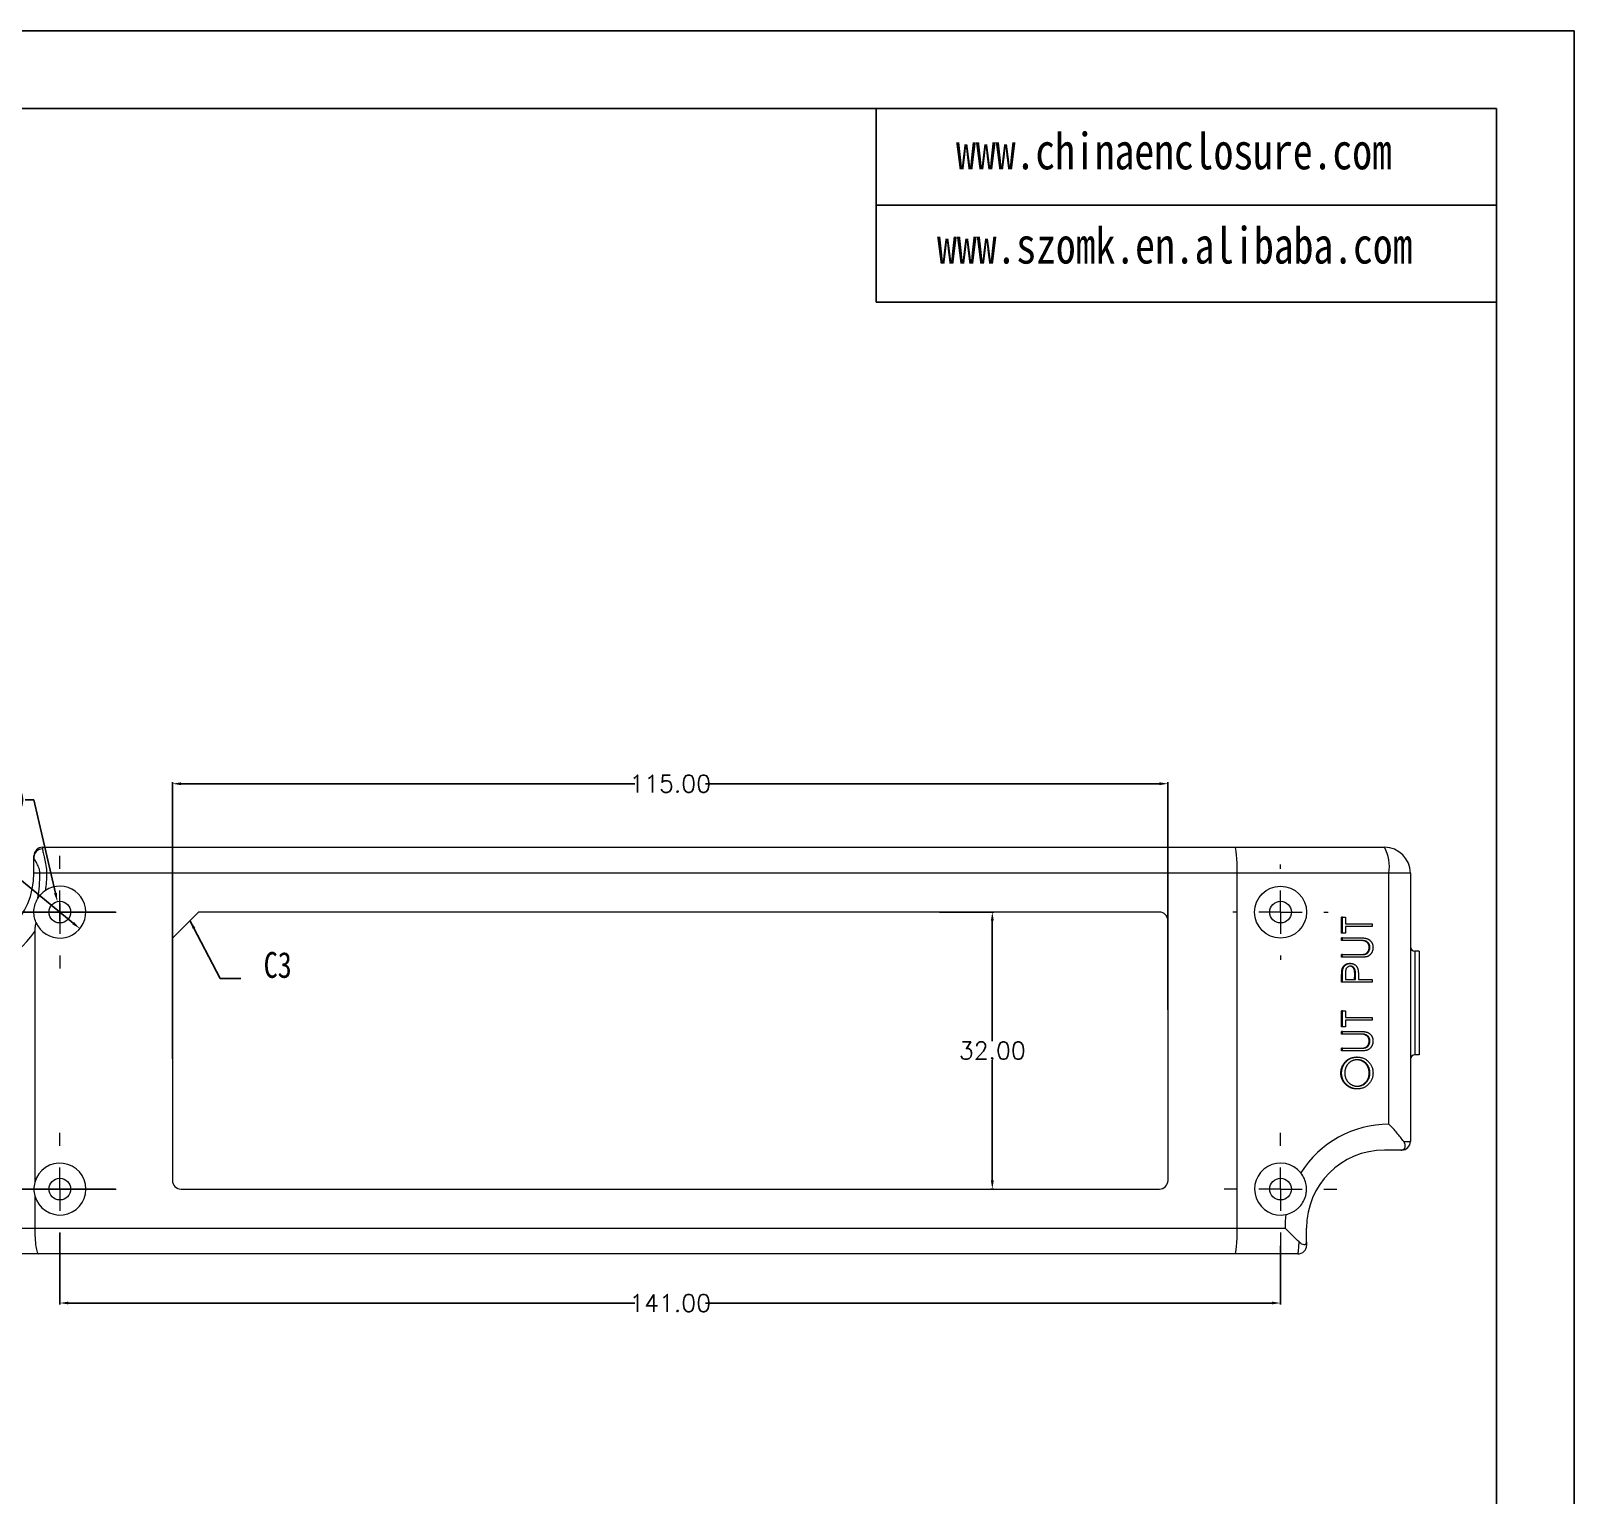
# Model space of a CAD drawing. Header units: inches. Extents: x 1561 to 2692, y 327 to 703.
# Drawn here: x 2514 to 2692.3, y 533.9 to 703.1 of the extents above; entities that cross this region are included whole.
import ezdxf

# ---------------------------------------------------------------- set-up
doc = ezdxf.new("R2010")
doc.units = ezdxf.units.IN
doc.header["$LTSCALE"] = 15
doc.layers.add('文字', color=81, linetype='Continuous')
doc.styles.get("Standard").update_dxf_attribs({"font": 'txt', "bigfont": 'gbcbig.shx'})
doc.styles.add('宋体', font='', dxfattribs={"width": 0.8, "height": 3.5})
doc.styles.get('宋体').set_extended_font_data('SimSun')
doc.dimstyles.new('2.5', dxfattribs={"dimtxt": 2, "dimasz": 1, "dimexe": 0.18, "dimexo": 0.0625, "dimgap": 0.09, "dimtad": 0, "dimtih": 1, "dimtoh": 1, "dimzin": 0, "dimdsep": 46, "dimtxsty": 'Standard', "dimcen": 1, "dimadec": 0, "dimazin": 2, "dimtfac": 1, "dimtofl": 0, "dimtmove": 0, "dimatfit": 3, "dimfxl": 1, "dimtolj": 1, "dimtzin": 0, "dimarcsym": 0})

# ---------------------------------------------------------------- blocks, each defined once
blk = doc.blocks.new('SW_CENTERMARKSYMBOL_8')
at = {"color": 0, "linetype": 'Continuous', "lineweight": 0}
for p, q in [((0, 5), (0, 6.5)), ((0, 0), (0, 2.5)), ((-5, 0), (-6.5, 0)), ((0, 0), (-2.5, 0)), ((0, 0), (0, -2.5)), ((0, 0), (2.5, 0)), ((5, 0), (6.5, 0)), ((0, -5), (0, -6.5))]:
    blk.add_line(p, q, dxfattribs=at)
blk = doc.blocks.new('SW_CENTERMARKSYMBOL_9')
at = {"color": 0, "linetype": 'Continuous', "lineweight": 0}
for p, q in [((0, 5), (0, 6.5)), ((0, 0), (0, 2.5)), ((-5, 0), (-6.5, 0)), ((0, 0), (-2.5, 0)), ((0, 0), (0, -2.5)), ((0, 0), (2.5, 0)), ((5, 0), (6.5, 0)), ((0, -5), (0, -6.5))]:
    blk.add_line(p, q, dxfattribs=at)
blk = doc.blocks.new('SW_CENTERMARKSYMBOL_10')
at = {"color": 0, "linetype": 'Continuous', "lineweight": 0}
for p, q in [((0, 5), (0, 6.5)), ((0, 0), (0, 2.5)), ((-5, 0), (-6.5, 0)), ((0, 0), (-2.5, 0)), ((0, 0), (0, -2.5)), ((0, 0), (2.5, 0)), ((5, 0), (6.5, 0)), ((0, -5), (0, -6.5))]:
    blk.add_line(p, q, dxfattribs=at)
blk = doc.blocks.new('SW_CENTERMARKSYMBOL_11')
at = {"color": 0, "linetype": 'Continuous', "lineweight": 0}
for p, q in [((0, 5), (0, 5.5)), ((0, 0), (0, 2.5)), ((-5, 0), (-5.5, 0)), ((0, 0), (-2.5, 0)), ((0, 0), (0, -2.5)), ((0, 0), (2.5, 0)), ((5, 0), (5.5, 0)), ((0, -5), (0, -5.5))]:
    blk.add_line(p, q, dxfattribs=at)
blk = doc.blocks.new('*D187')
at = {"color": 0, "lineweight": -2}
for p, q in [((2530.38, 584.37), (2530.38, 616.33)), ((2531.38, 616.15), (2583.79, 616.15)), ((2644.38, 616.15), (2591.97, 616.15)), ((2645.38, 590.02), (2645.38, 616.33))]:
    blk.add_line(p, q, dxfattribs=at)
at = {"color": 0}
for points in [[(2531.38, 616.31), (2531.38, 615.98), (2530.38, 616.15)], [(2644.38, 616.31), (2644.38, 615.98), (2645.38, 616.15)]]:
    blk.add_solid(points, dxfattribs=at)
at = {"layer": 'Defpoints', "color": 0}
for p in [(2645.38, 616.15), (2645.38, 589.96), (2530.38, 584.31)]:
    blk.add_point(p, dxfattribs=at)
at = {"color": 0, "insert": (2587.88, 616.15), "char_height": 2, "attachment_point": 5}
blk.add_mtext('\\A1;115.00', dxfattribs=at)
blk = doc.blocks.new('*D188')
at = {"color": 0, "lineweight": -2}
for p, q in [((2619, 601.31), (2625.27, 601.31)), ((2625.09, 600.31), (2625.09, 586.4)), ((2625.09, 570.31), (2625.09, 584.22)), ((2625.26, 569.31), (2624.91, 569.31))]:
    blk.add_line(p, q, dxfattribs=at)
at = {"color": 0}
for points in [[(2624.92, 600.31), (2625.26, 600.31), (2625.09, 601.31)], [(2624.92, 570.31), (2625.26, 570.31), (2625.09, 569.31)]]:
    blk.add_solid(points, dxfattribs=at)
at = {"layer": 'Defpoints', "color": 0}
for p in [(2618.93, 601.31), (2625.09, 569.31), (2625.32, 569.31)]:
    blk.add_point(p, dxfattribs=at)
at = {"color": 0, "insert": (2625.09, 585.31), "char_height": 2, "attachment_point": 5}
blk.add_mtext('\\A1;32.00', dxfattribs=at)
blk = doc.blocks.new('*D189')
at = {"color": 0, "lineweight": -2}
for p, q in [((2523.82, 601.31), (2494.91, 601.31)), ((2495.09, 600.31), (2495.09, 586.4)), ((2495.09, 570.31), (2495.09, 584.22)), ((2523.82, 569.31), (2494.91, 569.31))]:
    blk.add_line(p, q, dxfattribs=at)
at = {"color": 0}
for points in [[(2494.92, 600.31), (2495.26, 600.31), (2495.09, 601.31)], [(2494.92, 570.31), (2495.26, 570.31), (2495.09, 569.31)]]:
    blk.add_solid(points, dxfattribs=at)
at = {"layer": 'Defpoints', "color": 0}
for p in [(2523.88, 601.31), (2495.09, 569.31), (2523.88, 569.31)]:
    blk.add_point(p, dxfattribs=at)
at = {"color": 0, "insert": (2495.09, 585.31), "char_height": 2, "attachment_point": 5}
blk.add_mtext('\\A1;32.00', dxfattribs=at)
blk = doc.blocks.new('*D190')
at = {"color": 0, "lineweight": -2}
for p, q in [((2517.38, 564.24), (2517.38, 555.96)), ((2658.38, 562.74), (2658.38, 555.96)), ((2518.38, 556.14), (2583.79, 556.14)), ((2657.38, 556.14), (2591.97, 556.14))]:
    blk.add_line(p, q, dxfattribs=at)
at = {"color": 0}
for points in [[(2518.38, 556.31), (2518.38, 555.98), (2517.38, 556.14)], [(2657.38, 556.31), (2657.38, 555.98), (2658.38, 556.14)]]:
    blk.add_solid(points, dxfattribs=at)
at = {"layer": 'Defpoints', "color": 0}
for p in [(2517.38, 564.31), (2658.38, 562.81), (2658.38, 556.14)]:
    blk.add_point(p, dxfattribs=at)
at = {"color": 0, "insert": (2587.88, 556.14), "char_height": 2, "attachment_point": 5}
blk.add_mtext('\\A1;141.00', dxfattribs=at)
blk = doc.blocks.new('*D192')
at = {"color": 0, "lineweight": -2}
for p, q in [((2507.94, 608.24), (2508.94, 608.24)), ((2508.94, 608.24), (2518.93, 600.04))]:
    blk.add_line(p, q, dxfattribs=at)
at = {"color": 0}
blk.add_solid([(2519.03, 600.17), (2518.82, 599.91), (2519.7, 599.4)], dxfattribs=at)
at = {"layer": 'Defpoints', "color": 0}
for p in [(2515.06, 603.21), (2519.7, 599.4)]:
    blk.add_point(p, dxfattribs=at)
at = {"color": 0, "insert": (2504.18, 608.24), "char_height": 2, "attachment_point": 5}
blk.add_mtext('\\A1;∅6.00', dxfattribs=at)
blk = doc.blocks.new('*D193')
at = {"color": 0, "lineweight": -2}
for p, q in [((2513.38, 614.29), (2514.38, 614.29)), ((2514.38, 614.29), (2516.88, 603.5)), ((2516.38, 601.31), (2518.38, 601.31)), ((2517.38, 600.31), (2517.38, 602.31))]:
    blk.add_line(p, q, dxfattribs=at)
at = {"color": 0}
blk.add_solid([(2517.04, 603.54), (2516.71, 603.46), (2517.1, 602.52)], dxfattribs=at)
at = {"layer": 'Defpoints', "color": 0}
for p in [(2517.1, 602.52), (2517.66, 600.09)]:
    blk.add_point(p, dxfattribs=at)
at = {"color": 0, "insert": (2509.46, 614.29), "char_height": 2, "attachment_point": 5}
blk.add_mtext('\\A1;∅2.50', dxfattribs=at)

msp = doc.modelspace()

# ---------------------------------------------------------------- linework, layer by layer
for p, q in [((2160.189, 703.141), (2692.292, 703.141)), ((2692.292, 703.141), (2692.292, 326.907)), ((2169.147, 694.183), (2683.334, 694.183)), ((2611.67, 694.183), (2611.67, 671.789)), ((2683.334, 694.183), (2683.334, 335.865)), ((2611.67, 682.986), (2683.334, 682.986)), ((2611.67, 671.789), (2683.334, 671.789))]:
    msp.add_line(p, q)
at = {"color": 7, "linetype": 'Continuous', "lineweight": 15}
for p, q in [((2515.382, 608.807), (2653.122, 608.807)), ((2515.382, 608.807), (2515.382, 608.608)), ((2653.122, 608.807), (2670.382, 608.807)), ((2514.382, 607.674), (2514.382, 607.807)), ((2514.382, 605.807), (2514.382, 607.674)), ((2515.082, 605.807), (2514.382, 605.807)), ((2515.849, 605.807), (2515.082, 605.807)), ((2653.382, 605.807), (2515.849, 605.807)), ((2670.9, 605.807), (2653.382, 605.807)), ((2653.382, 564.807), (2653.382, 605.807)), ((2670.9, 576.807), (2670.9, 605.807)), ((2673.382, 605.807), (2670.9, 605.807)), ((2673.382, 605.807), (2673.382, 574.807)), ((2530.382, 598.307), (2533.382, 601.307)), ((2644.382, 601.307), (2533.382, 601.307)), ((2514.482, 599.075), (2514.482, 570.075)), ((2645.382, 570.307), (2645.382, 600.307)), ((2665.438, 598.877), (2665.438, 600.717)), ((2665.524, 600.717), (2665.438, 600.717)), ((2665.524, 598.877), (2665.524, 600.717)), ((2665.524, 600.717), (2665.877, 600.717)), ((2665.877, 600.717), (2665.877, 599.954)), ((2665.877, 599.954), (2668.971, 599.954)), ((2668.971, 599.64), (2665.877, 599.64)), ((2665.877, 599.64), (2665.877, 598.877)), ((2668.971, 599.954), (2668.971, 599.64)), ((2530.382, 598.307), (2530.382, 570.307)), ((2665.524, 598.877), (2665.438, 598.877)), ((2665.438, 598.025), (2665.438, 598.339)), ((2665.524, 598.339), (2665.438, 598.339)), ((2665.524, 598.025), (2665.438, 598.025)), ((2665.877, 598.877), (2665.524, 598.877)), ((2665.524, 598.025), (2665.524, 598.339)), ((2665.524, 598.339), (2667.606, 598.339)), ((2667.589, 598.025), (2665.524, 598.025)), ((2668.125, 597.989), (2668.039, 597.989)), ((2668.706, 597.234), (2668.62, 597.234)), ((2665.438, 596.095), (2665.438, 596.409)), ((2665.524, 596.409), (2665.438, 596.409)), ((2665.524, 596.095), (2665.438, 596.095)), ((2665.524, 596.095), (2665.524, 596.409)), ((2665.524, 596.409), (2667.589, 596.409)), ((2667.606, 596.095), (2665.524, 596.095)), ((2666.449, 595.377), (2666.362, 595.377)), ((2668.048, 596.423), (2667.962, 596.423)), ((2673.882, 596.807), (2673.882, 584.807)), ((2674.382, 596.807), (2673.882, 596.807)), ((2674.382, 596.807), (2674.382, 584.807)), ((2665.438, 593.223), (2665.438, 593.91)), ((2665.524, 593.91), (2665.438, 593.91)), ((2665.576, 594.707), (2665.489, 594.707)), ((2665.524, 593.223), (2665.524, 593.91)), ((2665.877, 594.178), (2665.877, 593.538)), ((2666.94, 593.538), (2666.948, 594.15)), ((2667.034, 594.15), (2666.948, 594.15)), ((2667.027, 593.538), (2667.034, 594.15)), ((2667.38, 593.788), (2667.38, 593.538)), ((2665.524, 593.223), (2665.438, 593.223)), ((2668.971, 593.223), (2665.524, 593.223)), ((2665.877, 593.538), (2667.027, 593.538)), ((2667.38, 593.538), (2668.971, 593.538)), ((2668.971, 593.538), (2668.971, 593.223)), ((2665.438, 588.063), (2665.438, 589.903)), ((2665.524, 589.903), (2665.438, 589.903)), ((2665.524, 588.063), (2665.524, 589.903)), ((2665.524, 589.903), (2665.877, 589.903)), ((2665.877, 589.903), (2665.877, 589.14)), ((2665.877, 589.14), (2668.971, 589.14)), ((2668.971, 588.826), (2665.877, 588.826)), ((2665.877, 588.826), (2665.877, 588.063)), ((2668.971, 589.14), (2668.971, 588.826)), ((2665.524, 588.063), (2665.438, 588.063)), ((2665.438, 587.211), (2665.438, 587.525)), ((2665.524, 587.525), (2665.438, 587.525)), ((2665.524, 587.211), (2665.438, 587.211)), ((2665.877, 588.063), (2665.524, 588.063)), ((2665.524, 587.211), (2665.524, 587.525)), ((2665.524, 587.525), (2667.606, 587.525)), ((2667.589, 587.211), (2665.524, 587.211)), ((2668.125, 587.175), (2668.039, 587.175)), ((2665.438, 585.281), (2665.438, 585.595)), ((2665.524, 585.595), (2665.438, 585.595)), ((2665.524, 585.281), (2665.438, 585.281)), ((2665.524, 585.281), (2665.524, 585.595)), ((2665.524, 585.595), (2667.589, 585.595)), ((2667.606, 585.281), (2665.524, 585.281)), ((2668.048, 585.609), (2667.962, 585.609)), ((2668.706, 586.42), (2668.62, 586.42)), ((2674.382, 584.807), (2673.882, 584.807)), ((2667.246, 584.563), (2667.16, 584.563)), ((2665.435, 582.701), (2665.349, 582.701)), ((2668.706, 582.716), (2668.62, 582.716)), ((2667.263, 580.884), (2667.177, 580.884)), ((2672.602, 574.807), (2673.382, 574.807)), ((2672.382, 573.807), (2672.272, 573.807)), ((2531.382, 569.307), (2644.382, 569.307)), ((2514.482, 568.539), (2514.482, 564.807)), ((2504.549, 564.807), (2514.482, 564.807)), ((2514.482, 564.807), (2653.382, 564.807)), ((2653.382, 564.807), (2658.9, 564.807)), ((2514.908, 561.807), (2505.382, 561.807)), ((2653.122, 561.807), (2514.908, 561.807)), ((2660.382, 561.807), (2653.122, 561.807)), ((2661.382, 563.212), (2661.382, 562.807))]:
    msp.add_line(p, q, dxfattribs=at)
for centre, radius in [((2658.382, 601.307), 3), ((2517.382, 601.307), 1.25), ((2658.382, 601.307), 1.25), ((2517.382, 569.307), 1.25), ((2658.382, 569.307), 1.25)]:
    msp.add_circle(centre, radius, dxfattribs=at)
for centre, radius, start, end in [((2515.382, 607.807), 1, 90, 180), ((2515.35, 607.64), 0.969, 88.10501, 177.9705), ((2666.161, 606.535), 4.794, 351.26943, 28.29153), ((2670.382, 605.807), 3, 0, 90), ((2505.382, 605.807), 9, 270, 0), ((2517.382, 601.307), 3, 202.80021, 123.9001), ((2644.382, 600.307), 1, 0, 90), ((2504.549, 605.807), 12, 270, 325.87337), ((2673.882, 597.307), 0.5, 180, 270), ((2673.882, 584.307), 0.5, 90, 180), ((2670.9, 564.807), 12, 90, 147.94439), ((2672.382, 574.807), 1, 270, 0), ((2517.382, 569.307), 3, 194.83511, 165.16489), ((2658.382, 569.307), 3, 38.53324, 281.91903), ((2670.382, 564.807), 9, 90, 180), ((2517.382, 569.307), 3, 165.16489, 194.83511), ((2531.382, 570.307), 1, 180, 270), ((2644.382, 570.307), 1, 270, 0), ((2670.9, 564.807), 12, 172.50788, 180), ((2660.382, 562.807), 1, 270, 0)]:
    msp.add_arc(centre, radius, start, end, dxfattribs=at)
for centre, ratio, start_param, end_param in [((2653.122, 605.807), 0.0868401, 4.712389, 6.2831853), ((2514.908, 564.807), 0.1417232, 1.5707963, 3.1415927), ((2653.122, 564.807), 0.0868401, 3.1415927, 4.712389), ((2660.382, 564.807), 0.0574601, 3.1415927, 4.1468568)]:
    msp.add_ellipse(centre, major_axis=(0, 3), ratio=ratio, start_param=start_param, end_param=end_param, dxfattribs=at)
for points, knots in [([(2515.382, 608.608), (2515.382, 608.498), (2515.409, 608.348), (2515.496, 607.972), (2515.553, 607.753), (2515.673, 607.258), (2515.732, 606.992), (2515.822, 606.415), (2515.849, 606.114), (2515.849, 605.807)], [0, 0, 0, 0, 0.25, 0.25, 0.5, 0.5, 0.75, 0.75, 1, 1, 1, 1]), ([(2515.082, 605.807), (2515.082, 605.933), (2515.067, 606.056), (2515.014, 606.292), (2514.977, 606.404), (2514.896, 606.609), (2514.851, 606.702), (2514.762, 606.878), (2514.717, 606.961), (2514.59, 607.189), (2514.515, 607.317), (2514.411, 607.53), (2514.382, 607.612), (2514.382, 607.674)], [0, 0, 0, 0, 0.125, 0.125, 0.25, 0.25, 0.375, 0.375, 0.5, 0.5, 0.75, 0.75, 1, 1, 1, 1]), ([(2514.842, 602.903), (2514.917, 603.383), (2514.978, 603.865), (2515.061, 604.834), (2515.082, 605.32), (2515.082, 605.807)], [0, 0, 0, 0, 0.5, 0.5, 1, 1, 1, 1]), ([(2514.617, 600.144), (2514.524, 600.366), (2514.46, 600.591), (2514.384, 601.055), (2514.373, 601.295), (2514.409, 601.774), (2514.458, 602.02), (2514.574, 602.369), (2514.62, 602.483), (2514.723, 602.701), (2514.78, 602.805), (2514.842, 602.903)], [0, 0, 0, 0, 0.25, 0.25, 0.5, 0.5, 0.75, 0.75, 0.875, 0.875, 1, 1, 1, 1]), ([(2515.709, 603.797), (2515.528, 603.675), (2515.367, 603.539), (2515.076, 603.237), (2514.951, 603.076), (2514.842, 602.903)], [0, 0, 0, 0, 0.5, 0.5, 1, 1, 1, 1]), ([(2514.617, 600.144), (2514.582, 599.968), (2514.55, 599.792), (2514.501, 599.436), (2514.482, 599.257), (2514.482, 599.075)], [0, 0, 0, 0, 0.5, 0.5, 1, 1, 1, 1]), ([(2668.039, 597.989), (2668.026, 597.992), (2667.999, 597.999), (2667.953, 598.005), (2667.899, 598.011), (2667.837, 598.016), (2667.766, 598.02), (2667.686, 598.023), (2667.597, 598.024), (2667.536, 598.025), (2667.503, 598.025)], [0, 0, 0, 0, 0.0698351, 0.1556208, 0.2578016, 0.3738112, 0.5064025, 0.6555645, 0.8200793, 1, 1, 1, 1]), ([(2668.125, 597.989), (2668.113, 597.992), (2668.085, 597.999), (2668.04, 598.005), (2667.986, 598.011), (2667.923, 598.016), (2667.852, 598.02), (2667.772, 598.023), (2667.683, 598.024), (2667.622, 598.025), (2667.589, 598.025)], [0, 0, 0, 0, 0.0698351, 0.1556208, 0.2578016, 0.3738112, 0.5064025, 0.6555645, 0.8200793, 1, 1, 1, 1]), ([(2667.606, 598.339), (2667.644, 598.339), (2667.717, 598.338), (2667.824, 598.334), (2667.926, 598.327), (2668.022, 598.317), (2668.113, 598.304), (2668.198, 598.29), (2668.277, 598.272), (2668.352, 598.251), (2668.423, 598.227), (2668.491, 598.195), (2668.557, 598.16), (2668.62, 598.118), (2668.681, 598.07), (2668.74, 598.017), (2668.796, 597.959), (2668.849, 597.895), (2668.899, 597.828), (2668.942, 597.756), (2668.978, 597.68), (2669.009, 597.602), (2669.031, 597.519), (2669.048, 597.433), (2669.058, 597.343), (2669.059, 597.282), (2669.06, 597.251)], [0, 0, 0, 0, 0.0548628, 0.1070681, 0.156992, 0.20401, 0.2485131, 0.2905085, 0.3301893, 0.3675895, 0.403883, 0.4400373, 0.4763262, 0.5128266, 0.5502555, 0.5884068, 0.6274386, 0.6677763, 0.7084328, 0.7486058, 0.7889476, 0.8294464, 0.8703598, 0.9122066, 0.9555427, 1, 1, 1, 1]), ([(2667.962, 596.423), (2667.994, 596.429), (2668.057, 596.438), (2668.147, 596.465), (2668.228, 596.5), (2668.302, 596.543), (2668.368, 596.598), (2668.428, 596.666), (2668.483, 596.746), (2668.53, 596.837), (2668.569, 596.934), (2668.599, 597.034), (2668.617, 597.134), (2668.619, 597.201), (2668.62, 597.234)], [0, 0, 0, 0, 0.0868981, 0.1677529, 0.244964, 0.3181296, 0.3923372, 0.4700996, 0.554266, 0.6443987, 0.7369184, 0.8261973, 0.913693, 1, 1, 1, 1]), ([(2668.62, 597.234), (2668.619, 597.262), (2668.617, 597.319), (2668.604, 597.404), (2668.581, 597.487), (2668.549, 597.567), (2668.51, 597.643), (2668.463, 597.713), (2668.409, 597.776), (2668.349, 597.834), (2668.281, 597.883), (2668.207, 597.927), (2668.125, 597.962), (2668.068, 597.98), (2668.039, 597.989)], [0, 0, 0, 0, 0.0828932, 0.1653077, 0.2477696, 0.3317876, 0.4152258, 0.4963148, 0.5771024, 0.6577361, 0.7392778, 0.8231642, 0.9094731, 1, 1, 1, 1]), ([(2668.048, 596.423), (2668.081, 596.429), (2668.144, 596.438), (2668.233, 596.465), (2668.314, 596.5), (2668.388, 596.543), (2668.455, 596.598), (2668.514, 596.666), (2668.569, 596.746), (2668.616, 596.837), (2668.656, 596.934), (2668.685, 597.034), (2668.703, 597.134), (2668.705, 597.201), (2668.706, 597.234)], [0, 0, 0, 0, 0.0868981, 0.1677529, 0.244964, 0.3181296, 0.3923372, 0.4700996, 0.554266, 0.6443987, 0.7369184, 0.8261973, 0.913693, 1, 1, 1, 1]), ([(2668.706, 597.234), (2668.705, 597.262), (2668.703, 597.319), (2668.69, 597.404), (2668.667, 597.487), (2668.635, 597.567), (2668.596, 597.643), (2668.55, 597.713), (2668.495, 597.776), (2668.435, 597.834), (2668.367, 597.883), (2668.293, 597.927), (2668.212, 597.962), (2668.154, 597.98), (2668.125, 597.989)], [0, 0, 0, 0, 0.0828932, 0.1653077, 0.2477696, 0.3317876, 0.4152258, 0.4963148, 0.5771024, 0.6577361, 0.7392778, 0.8231642, 0.9094731, 1, 1, 1, 1]), ([(2669.06, 597.251), (2669.059, 597.218), (2669.058, 597.152), (2669.049, 597.054), (2669.032, 596.961), (2669.012, 596.871), (2668.983, 596.785), (2668.948, 596.702), (2668.908, 596.623), (2668.861, 596.549), (2668.81, 596.478), (2668.754, 596.415), (2668.694, 596.356), (2668.63, 596.304), (2668.561, 596.258), (2668.489, 596.218), (2668.413, 596.184), (2668.359, 596.167), (2668.333, 596.158)], [0, 0, 0, 0, 0.0711837, 0.1396622, 0.2063439, 0.2714083, 0.3354614, 0.3983202, 0.4606312, 0.5232644, 0.5850186, 0.6452056, 0.7042524, 0.7629676, 0.8210643, 0.8800884, 0.9393807, 1, 1, 1, 1]), ([(2665.489, 594.707), (2665.496, 594.731), (2665.509, 594.779), (2665.535, 594.848), (2665.565, 594.913), (2665.6, 594.976), (2665.641, 595.034), (2665.685, 595.09), (2665.735, 595.142), (2665.789, 595.19), (2665.848, 595.235), (2665.911, 595.272), (2665.977, 595.305), (2666.047, 595.332), (2666.121, 595.352), (2666.198, 595.367), (2666.279, 595.376), (2666.334, 595.377), (2666.362, 595.377)], [0, 0, 0, 0, 0.0624719, 0.1234716, 0.1833832, 0.2431163, 0.3020809, 0.3612865, 0.42141, 0.4824903, 0.5441013, 0.6057205, 0.6671855, 0.7300254, 0.7945821, 0.8603668, 0.9289182, 1, 1, 1, 1]), ([(2665.576, 594.707), (2665.582, 594.731), (2665.595, 594.779), (2665.621, 594.848), (2665.651, 594.913), (2665.686, 594.976), (2665.727, 595.034), (2665.771, 595.09), (2665.821, 595.142), (2665.876, 595.19), (2665.934, 595.235), (2665.997, 595.272), (2666.063, 595.305), (2666.133, 595.332), (2666.207, 595.352), (2666.284, 595.367), (2666.365, 595.376), (2666.42, 595.377), (2666.449, 595.377)], [0, 0, 0, 0, 0.0624719, 0.1234716, 0.1833832, 0.2431163, 0.3020809, 0.3612865, 0.42141, 0.4824903, 0.5441013, 0.6057205, 0.6671855, 0.7300254, 0.7945821, 0.8603668, 0.9289182, 1, 1, 1, 1]), ([(2666.449, 595.377), (2666.477, 595.377), (2666.532, 595.376), (2666.614, 595.366), (2666.691, 595.353), (2666.765, 595.332), (2666.834, 595.305), (2666.901, 595.274), (2666.963, 595.236), (2667.021, 595.192), (2667.075, 595.144), (2667.125, 595.091), (2667.17, 595.033), (2667.21, 594.971), (2667.245, 594.904), (2667.276, 594.833), (2667.303, 594.758), (2667.317, 594.706), (2667.324, 594.679)], [0, 0, 0, 0, 0.0701189, 0.1371924, 0.2020162, 0.2646314, 0.3261165, 0.3860103, 0.4458118, 0.5052977, 0.5646333, 0.6242826, 0.683902, 0.7439528, 0.8053877, 0.868388, 0.933084, 1, 1, 1, 1]), ([(2667.589, 596.409), (2667.619, 596.409), (2667.674, 596.409), (2667.753, 596.41), (2667.823, 596.411), (2667.885, 596.413), (2667.938, 596.415), (2667.982, 596.417), (2668.018, 596.419), (2668.039, 596.422), (2668.048, 596.423)], [0, 0, 0, 0, 0.1910786, 0.3626046, 0.5160988, 0.650038, 0.7659767, 0.862374, 0.9408421, 1, 1, 1, 1]), ([(2668.333, 596.158), (2668.314, 596.152), (2668.274, 596.141), (2668.209, 596.129), (2668.133, 596.119), (2668.047, 596.11), (2667.951, 596.104), (2667.845, 596.099), (2667.729, 596.095), (2667.648, 596.095), (2667.606, 596.095)], [0, 0, 0, 0, 0.0781299, 0.1694654, 0.2743353, 0.3921102, 0.5236873, 0.6683654, 0.8271319, 1, 1, 1, 1]), ([(2667.674, 596.411), (2667.703, 596.411), (2667.799, 596.411), (2667.895, 596.418), (2667.962, 596.423)], [0, 0, 0, 0, 0.2993176, 1, 1, 1, 1]), ([(2665.438, 593.91), (2665.438, 593.957), (2665.438, 594.048), (2665.441, 594.177), (2665.445, 594.295), (2665.45, 594.401), (2665.457, 594.495), (2665.466, 594.576), (2665.475, 594.646), (2665.485, 594.688), (2665.489, 594.707)], [0, 0, 0, 0, 0.1769558, 0.3390551, 0.4863182, 0.6187809, 0.7356188, 0.8387425, 0.9264571, 1, 1, 1, 1]), ([(2665.524, 593.91), (2665.524, 593.957), (2665.524, 594.048), (2665.527, 594.177), (2665.531, 594.295), (2665.536, 594.401), (2665.543, 594.495), (2665.552, 594.576), (2665.562, 594.646), (2665.571, 594.688), (2665.576, 594.707)], [0, 0, 0, 0, 0.1769558, 0.3390551, 0.4863182, 0.6187809, 0.7356188, 0.8387425, 0.9264571, 1, 1, 1, 1]), ([(2666.45, 595.063), (2666.422, 595.062), (2666.367, 595.059), (2666.286, 595.041), (2666.209, 595.009), (2666.137, 594.966), (2666.072, 594.913), (2666.016, 594.852), (2665.97, 594.782), (2665.94, 594.718), (2665.922, 594.66), (2665.909, 594.61), (2665.9, 594.553), (2665.892, 594.49), (2665.885, 594.421), (2665.88, 594.346), (2665.878, 594.264), (2665.877, 594.207), (2665.877, 594.178)], [0, 0, 0, 0, 0.0700338, 0.13921853, 0.20816787, 0.2791337, 0.34993708, 0.4182944, 0.48754029, 0.55757651, 0.59549021, 0.63811805, 0.68595741, 0.73822237, 0.79613162, 0.85853665, 0.92666815, 1, 1, 1, 1]), ([(2666.948, 594.15), (2666.948, 594.18), (2666.948, 594.238), (2666.944, 594.321), (2666.94, 594.399), (2666.933, 594.47), (2666.924, 594.535), (2666.913, 594.593), (2666.901, 594.646), (2666.881, 594.707), (2666.85, 594.775), (2666.805, 594.849), (2666.747, 594.912), (2666.681, 594.966), (2666.609, 595.01), (2666.531, 595.041), (2666.449, 595.06), (2666.392, 595.062), (2666.364, 595.063)], [0, 0, 0, 0, 0.0725466, 0.1400498, 0.2025188, 0.2606047, 0.313264, 0.3617272, 0.4048899, 0.444319, 0.5165995, 0.5864091, 0.6549956, 0.7243019, 0.793411, 0.86161, 0.9295377, 1, 1, 1, 1]), ([(2667.034, 594.15), (2667.034, 594.18), (2667.034, 594.238), (2667.03, 594.321), (2667.026, 594.399), (2667.019, 594.47), (2667.01, 594.535), (2666.999, 594.593), (2666.987, 594.646), (2666.967, 594.707), (2666.936, 594.775), (2666.891, 594.849), (2666.833, 594.912), (2666.768, 594.966), (2666.695, 595.01), (2666.617, 595.041), (2666.535, 595.06), (2666.479, 595.062), (2666.45, 595.063)], [0, 0, 0, 0, 0.0725466, 0.1400498, 0.2025188, 0.2606047, 0.313264, 0.3617272, 0.4048899, 0.444319, 0.5165995, 0.5864091, 0.6549956, 0.7243019, 0.793411, 0.86161, 0.9295377, 1, 1, 1, 1]), ([(2667.324, 594.679), (2667.328, 594.657), (2667.338, 594.609), (2667.35, 594.53), (2667.359, 594.438), (2667.367, 594.333), (2667.372, 594.215), (2667.377, 594.084), (2667.38, 593.94), (2667.38, 593.84), (2667.38, 593.788)], [0, 0, 0, 0, 0.07517159, 0.16474291, 0.26801144, 0.38596396, 0.51779927, 0.66369781, 0.82441679, 1, 1, 1, 1]), ([(2668.039, 587.175), (2668.026, 587.178), (2667.999, 587.185), (2667.953, 587.191), (2667.899, 587.197), (2667.837, 587.202), (2667.766, 587.206), (2667.686, 587.209), (2667.597, 587.21), (2667.536, 587.21), (2667.503, 587.211)], [0, 0, 0, 0, 0.0698351, 0.1556208, 0.2578016, 0.3738112, 0.5064025, 0.6555645, 0.8200793, 1, 1, 1, 1]), ([(2668.125, 587.175), (2668.113, 587.178), (2668.085, 587.185), (2668.04, 587.191), (2667.986, 587.197), (2667.923, 587.202), (2667.852, 587.206), (2667.772, 587.209), (2667.683, 587.21), (2667.622, 587.21), (2667.589, 587.211)], [0, 0, 0, 0, 0.0698351, 0.1556208, 0.2578016, 0.3738112, 0.5064025, 0.6555645, 0.8200793, 1, 1, 1, 1]), ([(2667.606, 587.525), (2667.644, 587.524), (2667.717, 587.524), (2667.824, 587.52), (2667.926, 587.513), (2668.022, 587.503), (2668.113, 587.49), (2668.198, 587.476), (2668.277, 587.458), (2668.352, 587.436), (2668.423, 587.413), (2668.491, 587.381), (2668.557, 587.345), (2668.62, 587.304), (2668.681, 587.256), (2668.74, 587.203), (2668.796, 587.145), (2668.849, 587.081), (2668.899, 587.014), (2668.942, 586.942), (2668.978, 586.866), (2669.009, 586.787), (2669.031, 586.705), (2669.048, 586.619), (2669.058, 586.529), (2669.059, 586.468), (2669.06, 586.437)], [0, 0, 0, 0, 0.0548628, 0.1070681, 0.156992, 0.20401, 0.2485131, 0.2905085, 0.3301893, 0.3675895, 0.403883, 0.4400373, 0.4763262, 0.5128266, 0.5502555, 0.5884068, 0.6274386, 0.6677763, 0.7084328, 0.7486058, 0.7889476, 0.8294464, 0.8703598, 0.9122066, 0.9555427, 1, 1, 1, 1]), ([(2668.62, 586.42), (2668.619, 586.448), (2668.617, 586.505), (2668.604, 586.59), (2668.581, 586.672), (2668.549, 586.753), (2668.51, 586.829), (2668.463, 586.899), (2668.409, 586.962), (2668.349, 587.019), (2668.281, 587.069), (2668.207, 587.113), (2668.125, 587.148), (2668.068, 587.166), (2668.039, 587.175)], [0, 0, 0, 0, 0.0828932, 0.1653077, 0.2477696, 0.3317876, 0.4152258, 0.4963148, 0.5771024, 0.6577361, 0.7392778, 0.8231642, 0.9094731, 1, 1, 1, 1]), ([(2668.706, 586.42), (2668.705, 586.448), (2668.703, 586.505), (2668.69, 586.59), (2668.667, 586.672), (2668.635, 586.753), (2668.596, 586.829), (2668.55, 586.899), (2668.495, 586.962), (2668.435, 587.019), (2668.367, 587.069), (2668.293, 587.113), (2668.212, 587.148), (2668.154, 587.166), (2668.125, 587.175)], [0, 0, 0, 0, 0.0828932, 0.1653077, 0.2477696, 0.3317876, 0.4152258, 0.4963148, 0.5771024, 0.6577361, 0.7392778, 0.8231642, 0.9094731, 1, 1, 1, 1]), ([(2667.589, 585.595), (2667.619, 585.595), (2667.674, 585.595), (2667.753, 585.596), (2667.823, 585.597), (2667.885, 585.598), (2667.938, 585.601), (2667.982, 585.603), (2668.018, 585.605), (2668.039, 585.608), (2668.048, 585.609)], [0, 0, 0, 0, 0.1910786, 0.3626046, 0.5160988, 0.650038, 0.7659767, 0.862374, 0.9408421, 1, 1, 1, 1]), ([(2668.333, 585.344), (2668.314, 585.338), (2668.274, 585.327), (2668.209, 585.315), (2668.133, 585.305), (2668.047, 585.296), (2667.951, 585.29), (2667.845, 585.285), (2667.729, 585.281), (2667.648, 585.281), (2667.606, 585.281)], [0, 0, 0, 0, 0.0781299, 0.1694654, 0.2743353, 0.3921102, 0.5236873, 0.6683654, 0.8271319, 1, 1, 1, 1]), ([(2667.674, 585.597), (2667.703, 585.597), (2667.799, 585.597), (2667.895, 585.604), (2667.962, 585.609)], [0, 0, 0, 0, 0.29931756, 1, 1, 1, 1]), ([(2667.962, 585.609), (2667.994, 585.614), (2668.057, 585.624), (2668.147, 585.651), (2668.228, 585.686), (2668.302, 585.729), (2668.368, 585.784), (2668.428, 585.852), (2668.483, 585.932), (2668.53, 586.023), (2668.569, 586.12), (2668.599, 586.22), (2668.617, 586.32), (2668.619, 586.387), (2668.62, 586.42)], [0, 0, 0, 0, 0.0868981, 0.1677529, 0.244964, 0.3181296, 0.3923372, 0.4700996, 0.554266, 0.6443987, 0.7369184, 0.8261973, 0.913693, 1, 1, 1, 1]), ([(2668.048, 585.609), (2668.081, 585.614), (2668.144, 585.624), (2668.233, 585.651), (2668.314, 585.686), (2668.388, 585.729), (2668.455, 585.784), (2668.514, 585.852), (2668.569, 585.932), (2668.616, 586.023), (2668.656, 586.12), (2668.685, 586.22), (2668.703, 586.32), (2668.705, 586.387), (2668.706, 586.42)], [0, 0, 0, 0, 0.0868981, 0.1677529, 0.244964, 0.3181296, 0.3923372, 0.4700996, 0.554266, 0.6443987, 0.7369184, 0.8261973, 0.913693, 1, 1, 1, 1]), ([(2669.06, 586.437), (2669.059, 586.404), (2669.058, 586.338), (2669.049, 586.24), (2669.032, 586.147), (2669.012, 586.057), (2668.983, 585.97), (2668.948, 585.888), (2668.908, 585.809), (2668.861, 585.735), (2668.81, 585.664), (2668.754, 585.601), (2668.694, 585.542), (2668.63, 585.49), (2668.561, 585.444), (2668.489, 585.404), (2668.413, 585.37), (2668.359, 585.352), (2668.333, 585.344)], [0, 0, 0, 0, 0.0711837, 0.1396622, 0.2063439, 0.2714083, 0.3354614, 0.3983202, 0.4606312, 0.5232644, 0.5850186, 0.6452056, 0.7042524, 0.7629676, 0.8210643, 0.8800884, 0.9393807, 1, 1, 1, 1]), ([(2665.349, 582.701), (2665.351, 582.766), (2665.354, 582.893), (2665.379, 583.08), (2665.419, 583.259), (2665.477, 583.43), (2665.551, 583.593), (2665.641, 583.748), (2665.748, 583.894), (2665.87, 584.03), (2666.004, 584.155), (2666.146, 584.264), (2666.297, 584.357), (2666.455, 584.432), (2666.62, 584.492), (2666.794, 584.532), (2666.974, 584.559), (2667.098, 584.562), (2667.16, 584.563)], [0, 0, 0, 0, 0.0665665, 0.1307421, 0.1933478, 0.2549983, 0.3161192, 0.3772642, 0.4393999, 0.5028052, 0.5663562, 0.6282508, 0.6891071, 0.7493579, 0.8101796, 0.8716166, 0.9348726, 1, 1, 1, 1]), ([(2665.435, 582.701), (2665.437, 582.766), (2665.44, 582.893), (2665.465, 583.08), (2665.505, 583.259), (2665.563, 583.43), (2665.637, 583.593), (2665.728, 583.748), (2665.835, 583.894), (2665.956, 584.03), (2666.09, 584.155), (2666.233, 584.264), (2666.383, 584.357), (2666.541, 584.432), (2666.707, 584.492), (2666.88, 584.532), (2667.061, 584.559), (2667.184, 584.562), (2667.246, 584.563)], [0, 0, 0, 0, 0.0665665, 0.1307421, 0.1933478, 0.2549983, 0.3161192, 0.3772642, 0.4393999, 0.5028052, 0.5663562, 0.6282508, 0.6891071, 0.7493579, 0.8101796, 0.8716166, 0.9348726, 1, 1, 1, 1]), ([(2667.246, 584.249), (2667.212, 584.249), (2667.146, 584.248), (2667.048, 584.237), (2666.952, 584.222), (2666.859, 584.201), (2666.768, 584.172), (2666.68, 584.138), (2666.594, 584.097), (2666.511, 584.05), (2666.431, 583.998), (2666.354, 583.94), (2666.283, 583.877), (2666.215, 583.809), (2666.151, 583.736), (2666.092, 583.657), (2666.035, 583.575), (2665.985, 583.487), (2665.939, 583.396), (2665.899, 583.303), (2665.865, 583.208), (2665.837, 583.113), (2665.816, 583.015), (2665.801, 582.917), (2665.79, 582.817), (2665.789, 582.75), (2665.789, 582.716)], [0, 0, 0, 0, 0.0429116, 0.085123, 0.1264629, 0.1674393, 0.2079592, 0.248229, 0.2887262, 0.3296427, 0.3705068, 0.4110947, 0.4517817, 0.4923654, 0.533442, 0.5752157, 0.6175565, 0.660784, 0.704049, 0.7469728, 0.7891811, 0.8311179, 0.8732484, 0.9151728, 0.9573842, 1, 1, 1, 1]), ([(2668.62, 582.716), (2668.62, 582.751), (2668.619, 582.82), (2668.609, 582.922), (2668.594, 583.022), (2668.573, 583.12), (2668.546, 583.217), (2668.513, 583.311), (2668.473, 583.403), (2668.428, 583.493), (2668.378, 583.579), (2668.324, 583.662), (2668.264, 583.739), (2668.201, 583.811), (2668.132, 583.878), (2668.06, 583.941), (2667.983, 583.998), (2667.902, 584.05), (2667.817, 584.097), (2667.73, 584.138), (2667.641, 584.172), (2667.549, 584.2), (2667.455, 584.222), (2667.358, 584.237), (2667.26, 584.248), (2667.193, 584.249), (2667.159, 584.249)], [0, 0, 0, 0, 0.0436389, 0.0865491, 0.1291943, 0.1714588, 0.2134438, 0.2553979, 0.2975069, 0.3400837, 0.382496, 0.4241069, 0.4648486, 0.5055551, 0.5462017, 0.5867724, 0.6272746, 0.6684858, 0.7095112, 0.7503955, 0.7910688, 0.8320051, 0.8731193, 0.9145996, 0.9569503, 1, 1, 1, 1]), ([(2667.246, 584.563), (2667.308, 584.562), (2667.43, 584.559), (2667.61, 584.532), (2667.782, 584.491), (2667.947, 584.433), (2668.105, 584.357), (2668.256, 584.265), (2668.399, 584.156), (2668.533, 584.032), (2668.656, 583.896), (2668.765, 583.751), (2668.856, 583.599), (2668.931, 583.439), (2668.988, 583.272), (2669.03, 583.098), (2669.055, 582.916), (2669.058, 582.792), (2669.06, 582.729)], [0, 0, 0, 0, 0.0652343, 0.1285843, 0.1903431, 0.251408, 0.3122056, 0.3736141, 0.436264, 0.5004073, 0.5645349, 0.6271371, 0.6883383, 0.7492396, 0.8100758, 0.8716556, 0.9347657, 1, 1, 1, 1]), ([(2668.706, 582.716), (2668.706, 582.751), (2668.705, 582.82), (2668.695, 582.922), (2668.68, 583.022), (2668.659, 583.12), (2668.632, 583.217), (2668.599, 583.311), (2668.559, 583.403), (2668.515, 583.493), (2668.464, 583.579), (2668.41, 583.662), (2668.351, 583.739), (2668.287, 583.811), (2668.219, 583.878), (2668.146, 583.941), (2668.069, 583.998), (2667.988, 584.05), (2667.904, 584.097), (2667.817, 584.138), (2667.727, 584.172), (2667.635, 584.2), (2667.541, 584.222), (2667.445, 584.237), (2667.346, 584.248), (2667.279, 584.249), (2667.246, 584.249)], [0, 0, 0, 0, 0.0436389, 0.0865491, 0.1291943, 0.1714588, 0.2134438, 0.2553979, 0.2975069, 0.3400837, 0.382496, 0.4241069, 0.4648486, 0.5055551, 0.5462017, 0.5867724, 0.6272746, 0.6684858, 0.7095112, 0.7503955, 0.7910688, 0.8320051, 0.8731193, 0.9145996, 0.9569503, 1, 1, 1, 1]), ([(2667.177, 580.884), (2667.136, 580.884), (2667.054, 580.885), (2666.933, 580.898), (2666.814, 580.917), (2666.697, 580.943), (2666.583, 580.978), (2666.471, 581.019), (2666.361, 581.069), (2666.254, 581.126), (2666.151, 581.189), (2666.053, 581.259), (2665.961, 581.333), (2665.876, 581.414), (2665.795, 581.5), (2665.72, 581.591), (2665.651, 581.688), (2665.589, 581.791), (2665.532, 581.896), (2665.484, 582.005), (2665.442, 582.116), (2665.408, 582.229), (2665.382, 582.344), (2665.363, 582.461), (2665.351, 582.58), (2665.35, 582.661), (2665.349, 582.701)], [0, 0, 0, 0, 0.04320899, 0.08587287, 0.12812001, 0.17015196, 0.21191762, 0.253753, 0.29600641, 0.33844336, 0.38101537, 0.42282048, 0.46408906, 0.50512585, 0.54597497, 0.58698521, 0.62833859, 0.6700838, 0.7119916, 0.75303915, 0.7940494, 0.83488554, 0.87549831, 0.9165473, 0.95800378, 1, 1, 1, 1]), ([(2667.263, 580.884), (2667.222, 580.884), (2667.14, 580.885), (2667.019, 580.898), (2666.9, 580.917), (2666.783, 580.943), (2666.669, 580.978), (2666.557, 581.019), (2666.447, 581.069), (2666.34, 581.126), (2666.237, 581.189), (2666.14, 581.259), (2666.047, 581.333), (2665.962, 581.414), (2665.881, 581.5), (2665.806, 581.591), (2665.737, 581.688), (2665.675, 581.791), (2665.618, 581.896), (2665.57, 582.005), (2665.528, 582.116), (2665.494, 582.229), (2665.468, 582.344), (2665.45, 582.461), (2665.437, 582.58), (2665.436, 582.661), (2665.435, 582.701)], [0, 0, 0, 0, 0.04320899, 0.08587287, 0.12812001, 0.17015196, 0.21191762, 0.253753, 0.29600641, 0.33844336, 0.38101537, 0.42282048, 0.46408906, 0.50512585, 0.54597497, 0.58698521, 0.62833859, 0.6700838, 0.7119916, 0.75303915, 0.7940494, 0.83488554, 0.87549831, 0.9165473, 0.95800378, 1, 1, 1, 1]), ([(2665.789, 582.716), (2665.789, 582.683), (2665.79, 582.617), (2665.801, 582.519), (2665.816, 582.422), (2665.837, 582.326), (2665.865, 582.232), (2665.898, 582.139), (2665.939, 582.047), (2665.985, 581.957), (2666.037, 581.871), (2666.092, 581.788), (2666.152, 581.711), (2666.216, 581.639), (2666.285, 581.571), (2666.358, 581.508), (2666.435, 581.45), (2666.516, 581.398), (2666.601, 581.351), (2666.688, 581.31), (2666.778, 581.275), (2666.87, 581.248), (2666.965, 581.224), (2667.062, 581.21), (2667.161, 581.199), (2667.228, 581.198), (2667.261, 581.198)], [0, 0, 0, 0, 0.0420169, 0.0836322, 0.1249648, 0.1662222, 0.2075844, 0.2495075, 0.2916118, 0.3346064, 0.3774695, 0.4193916, 0.4608732, 0.501919, 0.5427073, 0.5838362, 0.6246544, 0.6660092, 0.707437, 0.7485882, 0.7894032, 0.8307655, 0.8720896, 0.9140065, 0.9565047, 1, 1, 1, 1]), ([(2667.175, 581.198), (2667.225, 581.199), (2667.323, 581.202), (2667.467, 581.224), (2667.605, 581.258), (2667.737, 581.307), (2667.863, 581.37), (2667.983, 581.447), (2668.097, 581.538), (2668.203, 581.642), (2668.301, 581.755), (2668.386, 581.875), (2668.458, 582.001), (2668.518, 582.133), (2668.564, 582.271), (2668.596, 582.414), (2668.617, 582.563), (2668.619, 582.665), (2668.62, 582.716)], [0, 0, 0, 0, 0.0645014, 0.1268942, 0.187739, 0.2484197, 0.3085858, 0.3695803, 0.4318217, 0.4961719, 0.5606574, 0.6234915, 0.6852449, 0.7466429, 0.8083351, 0.8704914, 0.9343195, 1, 1, 1, 1]), ([(2667.261, 581.198), (2667.311, 581.199), (2667.409, 581.202), (2667.553, 581.224), (2667.691, 581.258), (2667.823, 581.307), (2667.949, 581.37), (2668.069, 581.447), (2668.183, 581.538), (2668.289, 581.642), (2668.387, 581.755), (2668.472, 581.875), (2668.544, 582.001), (2668.605, 582.133), (2668.65, 582.271), (2668.682, 582.414), (2668.703, 582.563), (2668.705, 582.665), (2668.706, 582.716)], [0, 0, 0, 0, 0.0645014, 0.1268942, 0.187739, 0.2484197, 0.3085858, 0.3695803, 0.4318217, 0.4961719, 0.5606574, 0.6234915, 0.6852449, 0.7466429, 0.8083351, 0.8704914, 0.9343195, 1, 1, 1, 1]), ([(2669.06, 582.729), (2669.058, 582.666), (2669.055, 582.541), (2669.03, 582.357), (2668.989, 582.181), (2668.932, 582.012), (2668.857, 581.851), (2668.766, 581.698), (2668.658, 581.552), (2668.536, 581.416), (2668.403, 581.291), (2668.26, 581.183), (2668.111, 581.09), (2667.954, 581.015), (2667.792, 580.955), (2667.621, 580.915), (2667.444, 580.888), (2667.324, 580.885), (2667.263, 580.884)], [0, 0, 0, 0, 0.0658189, 0.1297465, 0.192072, 0.2534594, 0.3145696, 0.3762799, 0.4390257, 0.503267, 0.5674928, 0.6297048, 0.6909996, 0.7514517, 0.8120044, 0.8731497, 0.9356355, 1, 1, 1, 1]), ([(2672.602, 574.807), (2672.371, 575.13), (2672.111, 575.462), (2671.683, 575.965), (2671.533, 576.134), (2671.301, 576.388), (2671.222, 576.472), (2671.063, 576.64), (2670.981, 576.724), (2670.9, 576.807)], [0, 0, 0, 0, 0.5, 0.5, 0.75, 0.75, 0.875, 0.875, 1, 1, 1, 1]), ([(2672.272, 573.807), (2672.35, 573.807), (2672.417, 573.817), (2672.53, 573.852), (2672.577, 573.877), (2672.695, 573.966), (2672.745, 574.047), (2672.794, 574.238), (2672.793, 574.348), (2672.736, 574.577), (2672.682, 574.695), (2672.602, 574.807)], [0, 0, 0, 0, 0.125, 0.125, 0.25, 0.25, 0.5, 0.5, 0.75, 0.75, 1, 1, 1, 1]), ([(2659.002, 566.371), (2659.261, 566.426), (2659.5, 566.511), (2659.834, 566.679), (2659.942, 566.741), (2660.146, 566.877), (2660.242, 566.95), (2660.518, 567.186), (2660.684, 567.367), (2660.973, 567.773), (2661.098, 568.005), (2661.238, 568.377), (2661.277, 568.506), (2661.336, 568.765), (2661.357, 568.894), (2661.394, 569.283), (2661.384, 569.535), (2661.305, 570.03), (2661.233, 570.276), (2661.03, 570.741), (2660.895, 570.967), (2660.729, 571.176)], [0, 0, 0, 0, 0.125, 0.125, 0.1875, 0.1875, 0.25, 0.25, 0.375, 0.375, 0.5, 0.5, 0.5625, 0.5625, 0.625, 0.625, 0.75, 0.75, 0.875, 0.875, 1, 1, 1, 1]), ([(2660.528, 563.199), (2660.272, 563.444), (2660.007, 563.701), (2659.6, 564.103), (2659.462, 564.24), (2659.183, 564.52), (2659.04, 564.664), (2658.9, 564.807)], [0, 0, 0, 0, 0.5, 0.5, 0.75, 0.75, 1, 1, 1, 1]), ([(2660.528, 563.199), (2660.621, 563.11), (2660.718, 563.04), (2660.911, 562.939), (2661.004, 562.91), (2661.168, 562.896), (2661.24, 562.91), (2661.321, 562.977), (2661.342, 563.007), (2661.374, 563.091), (2661.382, 563.145), (2661.382, 563.212)], [0, 0, 0, 0, 0.25, 0.25, 0.5, 0.5, 0.75, 0.75, 0.875, 0.875, 1, 1, 1, 1])]:
    msp.add_open_spline(points, degree=3, knots=knots, dxfattribs=at)
for points in [[(2515.849, 605.807), (2515.849, 605.134), (2515.801, 604.463), (2515.709, 603.797)], [(2672.272, 573.807), (2671.639, 573.807), (2671.01, 573.807), (2670.382, 573.807)], [(2661.382, 563.212), (2661.382, 563.751), (2661.382, 564.282), (2661.382, 564.807)]]:
    msp.add_open_spline(points, degree=3, dxfattribs=at)

# ---------------------------------------------------------------- block references
at = {"color": 7, "linetype": 'Continuous', "lineweight": 0}
for name, p in [('SW_CENTERMARKSYMBOL_8', (2517.382, 601.307)), ('SW_CENTERMARKSYMBOL_11', (2658.382, 601.307)), ('SW_CENTERMARKSYMBOL_9', (2517.382, 569.307)), ('SW_CENTERMARKSYMBOL_10', (2658.382, 569.307))]:
    msp.add_blockref(name, p, dxfattribs=at)

# ---------------------------------------------------------------- texts
at = {"layer": '文字', "color": 0, "attachment_point": 1, "style": '宋体'}
for s, insert, char_height, width in [('www.chinaenclosure.com', (2620.903, 691.347), 4.20427, 73.86491), ('www.szomk.en.alibaba.com', (2618.705, 680.46), 4.20427, 73.86491), ('{\\H1.111x;C3}', (2540.924, 596.7), 2.68739, 31.0692)]:
    msp.add_mtext(s, dxfattribs=dict(at, insert=insert, char_height=char_height, width=width))

# ---------------------------------------------------------------- dimensions: what is measured, and where the dimension line sits
for base, p1, p2, picture, middle in [((2645.382, 616.148), (2530.382, 584.307), (2645.382, 589.957), '*D187', (2587.882, 616.148)), ((2658.382, 556.143), (2517.382, 564.307), (2658.382, 562.807), '*D190', (2587.882, 556.143))]:
    dim = msp.add_linear_dim(base=base, p1=p1, p2=p2, dimstyle='2.5')
    dim.commit()
    dim.dimension.update_dxf_attribs({"geometry": picture, "text_midpoint": middle})
dim = msp.add_diameter_dim_2p(p1=(2517.664, 600.089), p2=(2517.101, 602.525), dimstyle='2.5')
dim.commit()
dim.dimension.update_dxf_attribs({"geometry": '*D193', "text_midpoint": (2509.459, 614.286), "dimtype": 163})
dim = msp.add_diameter_dim_2p(p1=(2515.064, 603.211), p2=(2519.701, 599.403), dimstyle='2.5', override={"dimtmove": 1})
dim.commit()
dim.dimension.update_dxf_attribs({"geometry": '*D192', "text_midpoint": (2508.939, 608.241), "dimtype": 163})
for base, p1, p2, picture, middle in [((2495.089, 569.307), (2523.882, 601.307), (2523.882, 569.307), '*D189', (2495.089, 585.307)), ((2625.091, 569.307), (2618.935, 601.307), (2625.319, 569.307), '*D188', (2625.091, 585.307))]:
    dim = msp.add_linear_dim(base=base, p1=p1, p2=p2, angle=90, dimstyle='2.5')
    dim.commit()
    dim.dimension.update_dxf_attribs({"geometry": picture, "text_midpoint": middle})

# ---------------------------------------------------------------- leaders
msp.add_leader([(2532.414, 600.339), (2535.896, 593.626), (2538.292, 593.626)], dimstyle='2.5', override={"dimgap": 0.09, "dimtad": 0})

doc.saveas('drawing.dxf')
